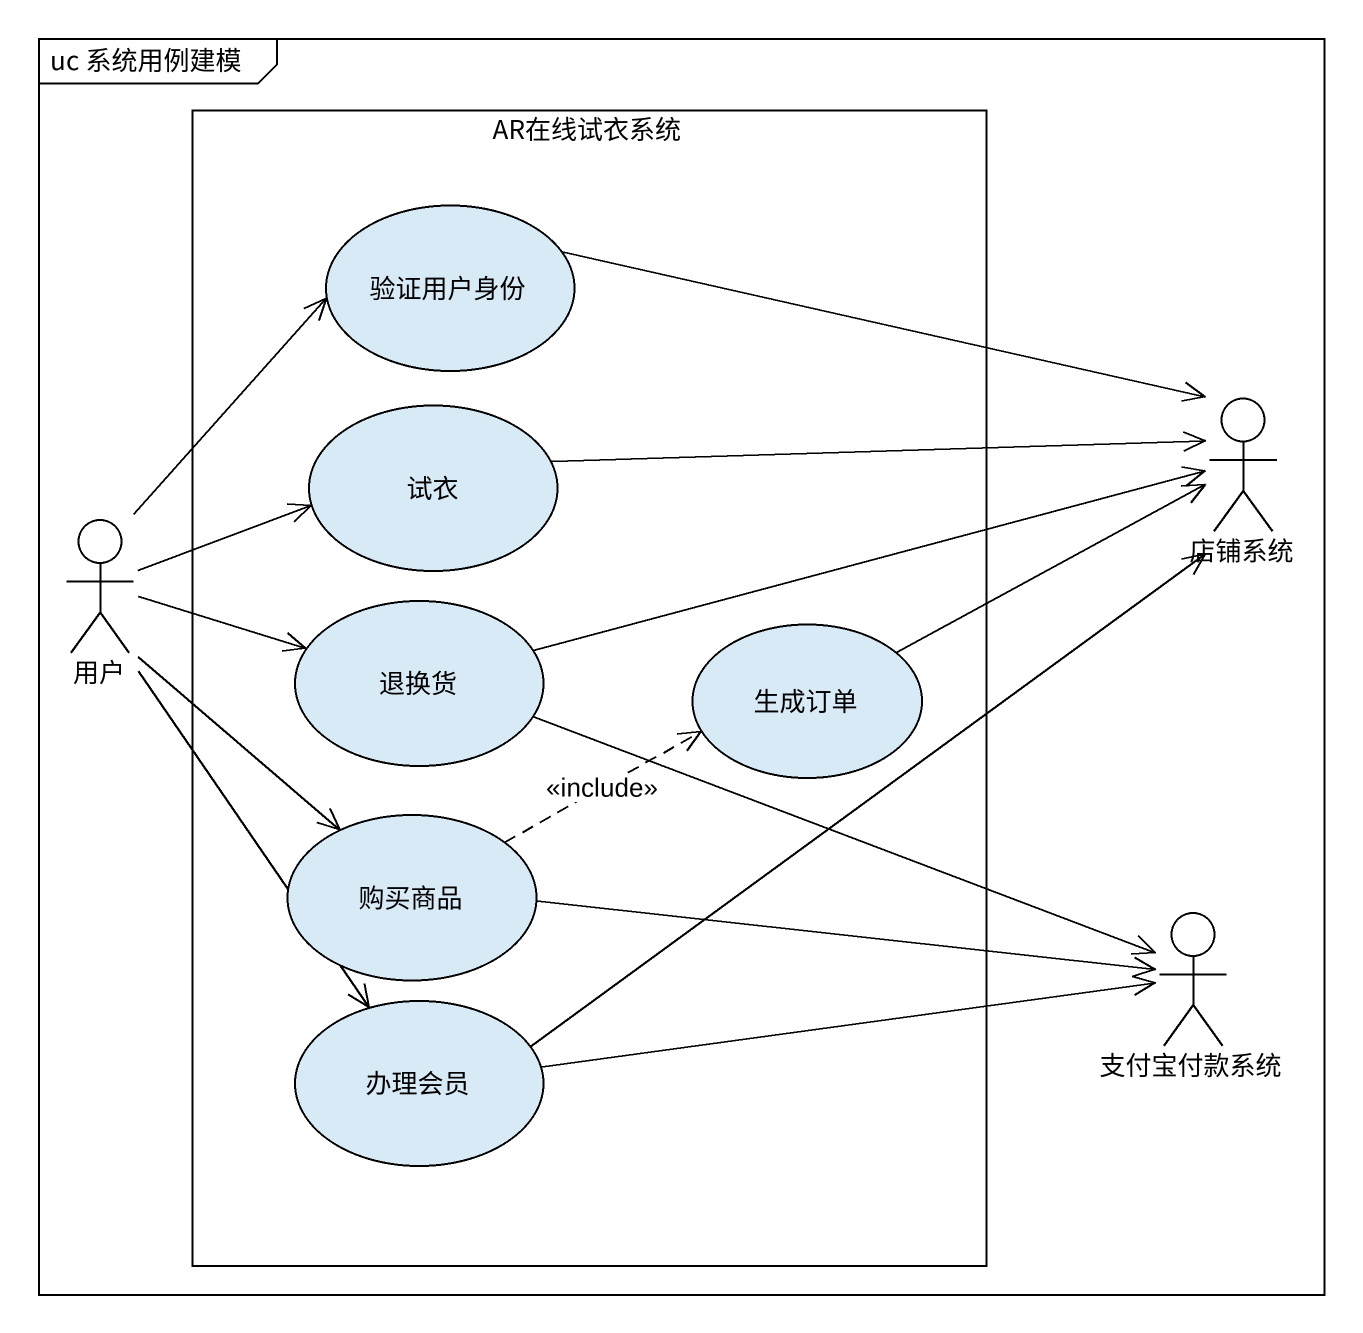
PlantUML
@startuml
mainframe uc 系统用例建模
rectangle AR在线试衣系统 {
  usecase 验证用户身份
  usecase 试衣
  usecase 退换货
  usecase 生成订单
  usecase 购买商品
  usecase 办理会员
}
actor 店铺系统
actor 用户
actor 支付宝付款系统
验证用户身份 -right-> 店铺系统
试衣 -right-> 店铺系统
用户 -up-> 验证用户身份
用户 -right-> 试衣
用户 -right-> 退换货
用户 --> 购买商品
用户 --> 办理会员
退换货 -right-> 店铺系统
退换货 -right-> 支付宝付款系统
生成订单 -right-> 店铺系统
购买商品 .right.> 生成订单 : <<include>>
购买商品 -right-> 支付宝付款系统
办理会员 -up-> 店铺系统
办理会员 -right-> 支付宝付款系统
@enduml
